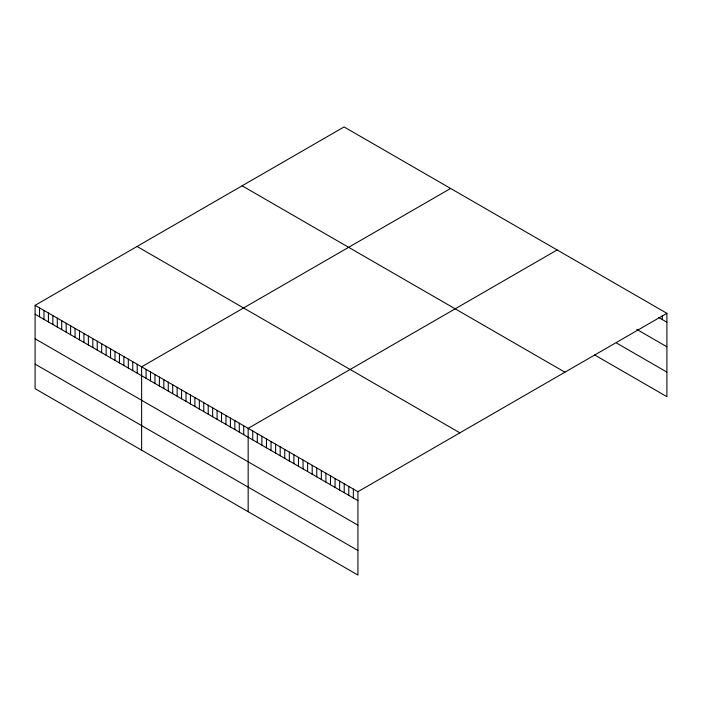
<?xml version="1.0" encoding="UTF-8"?>
<svg xmlns="http://www.w3.org/2000/svg" width="702" height="702" viewBox="0 0 702 702"><rect width="100%" height="100%" fill="white"/><g stroke="black" fill="none" stroke-linecap="round" stroke-linejoin="round"><path stroke-width="1.05" d="M35.1 305.326L357.923 491.707L357.923 575.061L35.1 388.68L35.1 305.326L344.077 126.939L666.9 313.32L666.9 396.674L594.638 354.958M450.605 188.452L141.629 366.83L141.629 450.184M557.142 249.956L248.166 428.343L248.166 511.688M357.923 491.707L666.9 313.32M658.669 317.471L666.9 322.218M636.714 329.361L666.9 346.788M616.593 343.059L666.9 372.104M242.111 185.811L564.934 372.192M137.065 246.463L459.889 432.844M35.1 314.224L357.923 500.605M35.1 338.794L357.923 525.175M35.1 364.11L357.923 550.491M662.328 315.628L662.328 319.577M353.352 489.066L353.352 497.964M348.78 486.425L348.78 495.322M344.208 483.792L344.208 492.681M339.628 481.151L339.628 490.04M335.056 478.51L335.056 487.407M330.484 475.868L330.484 484.766M325.912 473.227L325.912 482.125M321.34 470.586L321.34 479.484M316.769 467.944L316.769 476.842M312.188 465.303L312.188 474.201M307.616 462.662L307.616 471.56M303.045 460.021L303.045 468.918M298.473 457.388L298.473 466.277M293.901 454.747L293.901 463.636M289.321 452.106L289.321 461.003M284.749 449.464L284.749 458.362M280.177 446.823L280.177 455.721M275.605 444.182L275.605 453.08M271.033 441.54L271.033 450.438M266.462 438.899L266.462 447.797M261.881 436.258L261.881 445.156M257.309 433.617L257.309 442.514M252.738 430.984L252.738 439.873M243.726 425.781L243.726 434.67M239.285 423.218L239.285 432.107M234.845 420.647L234.845 429.545M230.405 418.085L230.405 426.983M225.974 415.523L225.974 424.42M221.534 412.96L221.534 421.858M217.094 410.398L217.094 419.296M212.653 407.836L212.653 416.734M208.213 405.273L208.213 414.171M203.773 402.711L203.773 411.609M199.333 400.149L199.333 409.047M194.902 397.586L194.902 406.484M190.461 395.024L190.461 403.922M186.021 392.462L186.021 401.36M181.581 389.9L181.581 398.797M177.141 387.337L177.141 396.235M172.701 384.775L172.701 393.673M168.269 382.213L168.269 391.111M163.829 379.65L163.829 388.539M159.389 377.088L159.389 385.977M154.949 374.526L154.949 383.415M150.509 371.963L150.509 380.853M146.069 369.392L146.069 378.29M137.197 364.268L137.197 373.166M132.757 361.705L132.757 370.603M128.317 359.143L128.317 368.041M123.877 356.581L123.877 365.479M119.437 354.019L119.437 362.916M114.996 351.456L114.996 360.354M110.556 348.894L110.556 357.792M106.125 346.332L106.125 355.23M101.685 343.769L101.685 352.667M97.245 341.207L97.245 350.105M92.804 338.645L92.804 347.543M88.364 336.082L88.364 344.98M83.924 333.52L83.924 342.418M79.493 330.958L79.493 339.856M75.053 328.396L75.053 337.285M70.612 325.833L70.612 334.722M66.172 323.271L66.172 332.16M61.732 320.709L61.732 329.598M57.292 318.138L57.292 327.035M52.852 315.575L52.852 324.473M48.42 313.013L48.42 321.911M43.98 310.451L43.98 319.349M39.54 307.888L39.54 316.786"/></g></svg>
